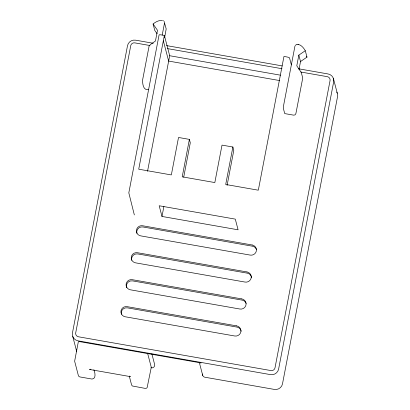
<?xml version="1.0" encoding="UTF-8"?>
<svg xmlns="http://www.w3.org/2000/svg" width="410" height="410" viewBox="0 0 410 410"><rect width="100%" height="100%" fill="white"/><g stroke="black" fill="none" stroke-linecap="round" stroke-linejoin="round"><path stroke-width="0.61" d="M162.201 35.091L164.477 23.232M134.342 214.932L128.812 192.864L159.065 35.014A2.768 0.502 10.8 0 1 161.642 34.958L164.359 35.434L138.724 169.202L171.339 174.932L178.519 137.473L189.389 139.385L190.291 142.818L183.711 177.151M164.6 37.756L166.193 28.915L164.082 21.356M147.528 171.334L169.684 55.729L164.359 35.434M161.986 216.444L159.183 205.764L235.289 219.124L238.092 229.805L161.986 216.444L163.892 206.491M189.389 139.385L182.214 176.838L214.83 182.563L222.01 145.109L232.88 147.016L233.782 150.45L227.084 185.412M232.88 147.016L225.7 184.474L258.32 190.199L283.956 56.431L286.672 56.908A2.768 0.502 10.8 0 1 289.532 57.918L291.356 64.862M294.944 46.135L283.428 106.4L283.289 108.204L284.745 113.59L293.601 115.143L295.015 114.908L295.887 113.59L302.744 77.997L301.232 72.411L296.789 65.815L298.839 55.114L305.301 50.717C303.661 47.98 301.54 45.115 298.224 44.418M299.044 69.254L300.525 61.526L298.839 55.114M295.174 45.474L296.814 44.321M157.148 33.799L154.77 30.407L153.089 23.995C155.692 21.863 158.901 20.034 162.396 20.572M300.525 61.526L306.982 57.128L305.301 50.717M90.902 369.21L89.488 369.446L130.416 376.631L129.847 376.375M297.839 44.362L298.316 44.47M163.103 20.767L163.534 20.807M153.253 43.27L135.643 40.18A6.98 6.837 -14.7 0 0 127.505 45.715L72.468 332.889A6.98 6.837 -14.7 0 0 78.023 340.833L270.472 374.617A6.98 6.837 -14.7 0 0 278.615 369.077L333.648 81.908A6.98 6.837 -14.7 0 0 328.092 73.964L298.536 68.772M166.46 45.587L282.183 65.902M149.916 45.525L134.823 42.876A3.49 3.418 -14.7 0 0 130.749 45.643L75.717 332.817A3.49 3.418 -14.7 0 0 78.494 336.789L270.943 370.573A3.49 3.418 -14.7 0 0 275.013 367.801L330.05 80.632A3.49 3.418 -14.7 0 0 327.272 76.66L300.858 72.022M167.526 48.616L281.988 68.711M169.684 55.729L280.471 75.179M279.441 80.529L168.659 61.08L163.334 40.785M148.374 89.652C143.151 90.425 142.823 84.357 142.46 80.714L149.117 45.992L150.613 44.418L155.451 41.005L157.501 30.304L153.089 23.995M297.188 44.27L297.609 44.377M306.352 56.226L306.982 57.128M333.376 78.371L337.261 93.178M199.342 362.553L202.73 375.452M151.864 353.891L154.57 364.208A2.793 2.737 -14.7 0 1 151.423 367.837M129.247 376.021L131.615 385.031L132.368 385.989L145.217 388.398L146.631 388.162L147.144 387.573L151.28 367.304L147.82 354.107A2.768 0.502 10.8 0 0 144.961 353.097L80.883 341.848A2.768 0.502 10.8 0 0 78.305 341.904L74.64 361.2L78.356 375.498L78.71 376.236L79.735 376.903L92.014 379.06C96.468 378.907 94.961 372.285 93.88 369.743M72.739 336.42L76.624 351.221A6.98 6.837 -14.7 0 1 76.25 349.479M151.285 367.304A2.773 0.482 15.7 0 1 150.993 367.478M148.405 353.604A2.793 2.737 -14.7 0 1 147.677 353.574L201.1 362.952A2.793 2.737 -14.7 0 1 200.408 362.732M202.617 374.038A2.793 2.737 -14.7 0 0 204.841 377.215L274.357 389.418A6.98 6.837 -14.7 0 0 282.495 383.878L337.532 96.709A6.98 6.837 -14.7 0 0 336.759 92.091M256.46 249.511A5.233 5.13 -14.7 0 0 252.498 246.205L142.921 226.966A5.233 5.13 -14.7 0 0 136.884 233.341M131.718 260.309A5.233 5.13 -14.7 0 1 137.75 253.933L247.332 273.168A5.233 5.13 -14.7 0 1 251.576 277.785M241.183 331.27A5.233 5.13 -14.7 0 0 236.995 327.098L127.418 307.859A5.233 5.13 -14.7 0 0 121.38 314.234M246.128 303.441A5.233 5.13 -14.7 0 0 242.161 300.13L132.584 280.896A5.233 5.13 -14.7 0 0 126.68 287.697M252.181 244.99L142.603 225.756A5.233 5.13 -14.7 0 0 136.494 229.907A5.233 5.13 -14.7 0 0 140.661 235.868L250.243 255.102A5.233 5.13 -14.7 0 0 256.347 250.951A5.233 5.13 -14.7 0 0 252.181 244.99M247.015 271.958L137.432 252.719A5.233 5.13 -14.7 0 0 131.328 256.875A5.233 5.13 -14.7 0 0 135.495 262.83L245.077 282.07A5.233 5.13 -14.7 0 0 251.181 277.913A5.233 5.13 -14.7 0 0 247.015 271.958M241.844 298.921L132.266 279.687A5.233 5.13 -14.7 0 0 126.162 283.838A5.233 5.13 -14.7 0 0 130.329 289.798L239.906 309.032A5.233 5.13 -14.7 0 0 246.015 304.876A5.233 5.13 -14.7 0 0 241.844 298.921M236.678 325.883L127.1 306.649A5.233 5.13 -14.7 0 0 120.991 310.8A5.233 5.13 -14.7 0 0 125.158 316.761L234.74 335.995A5.233 5.13 -14.7 0 0 240.844 331.844A5.233 5.13 -14.7 0 0 236.678 325.883"/></g></svg>
